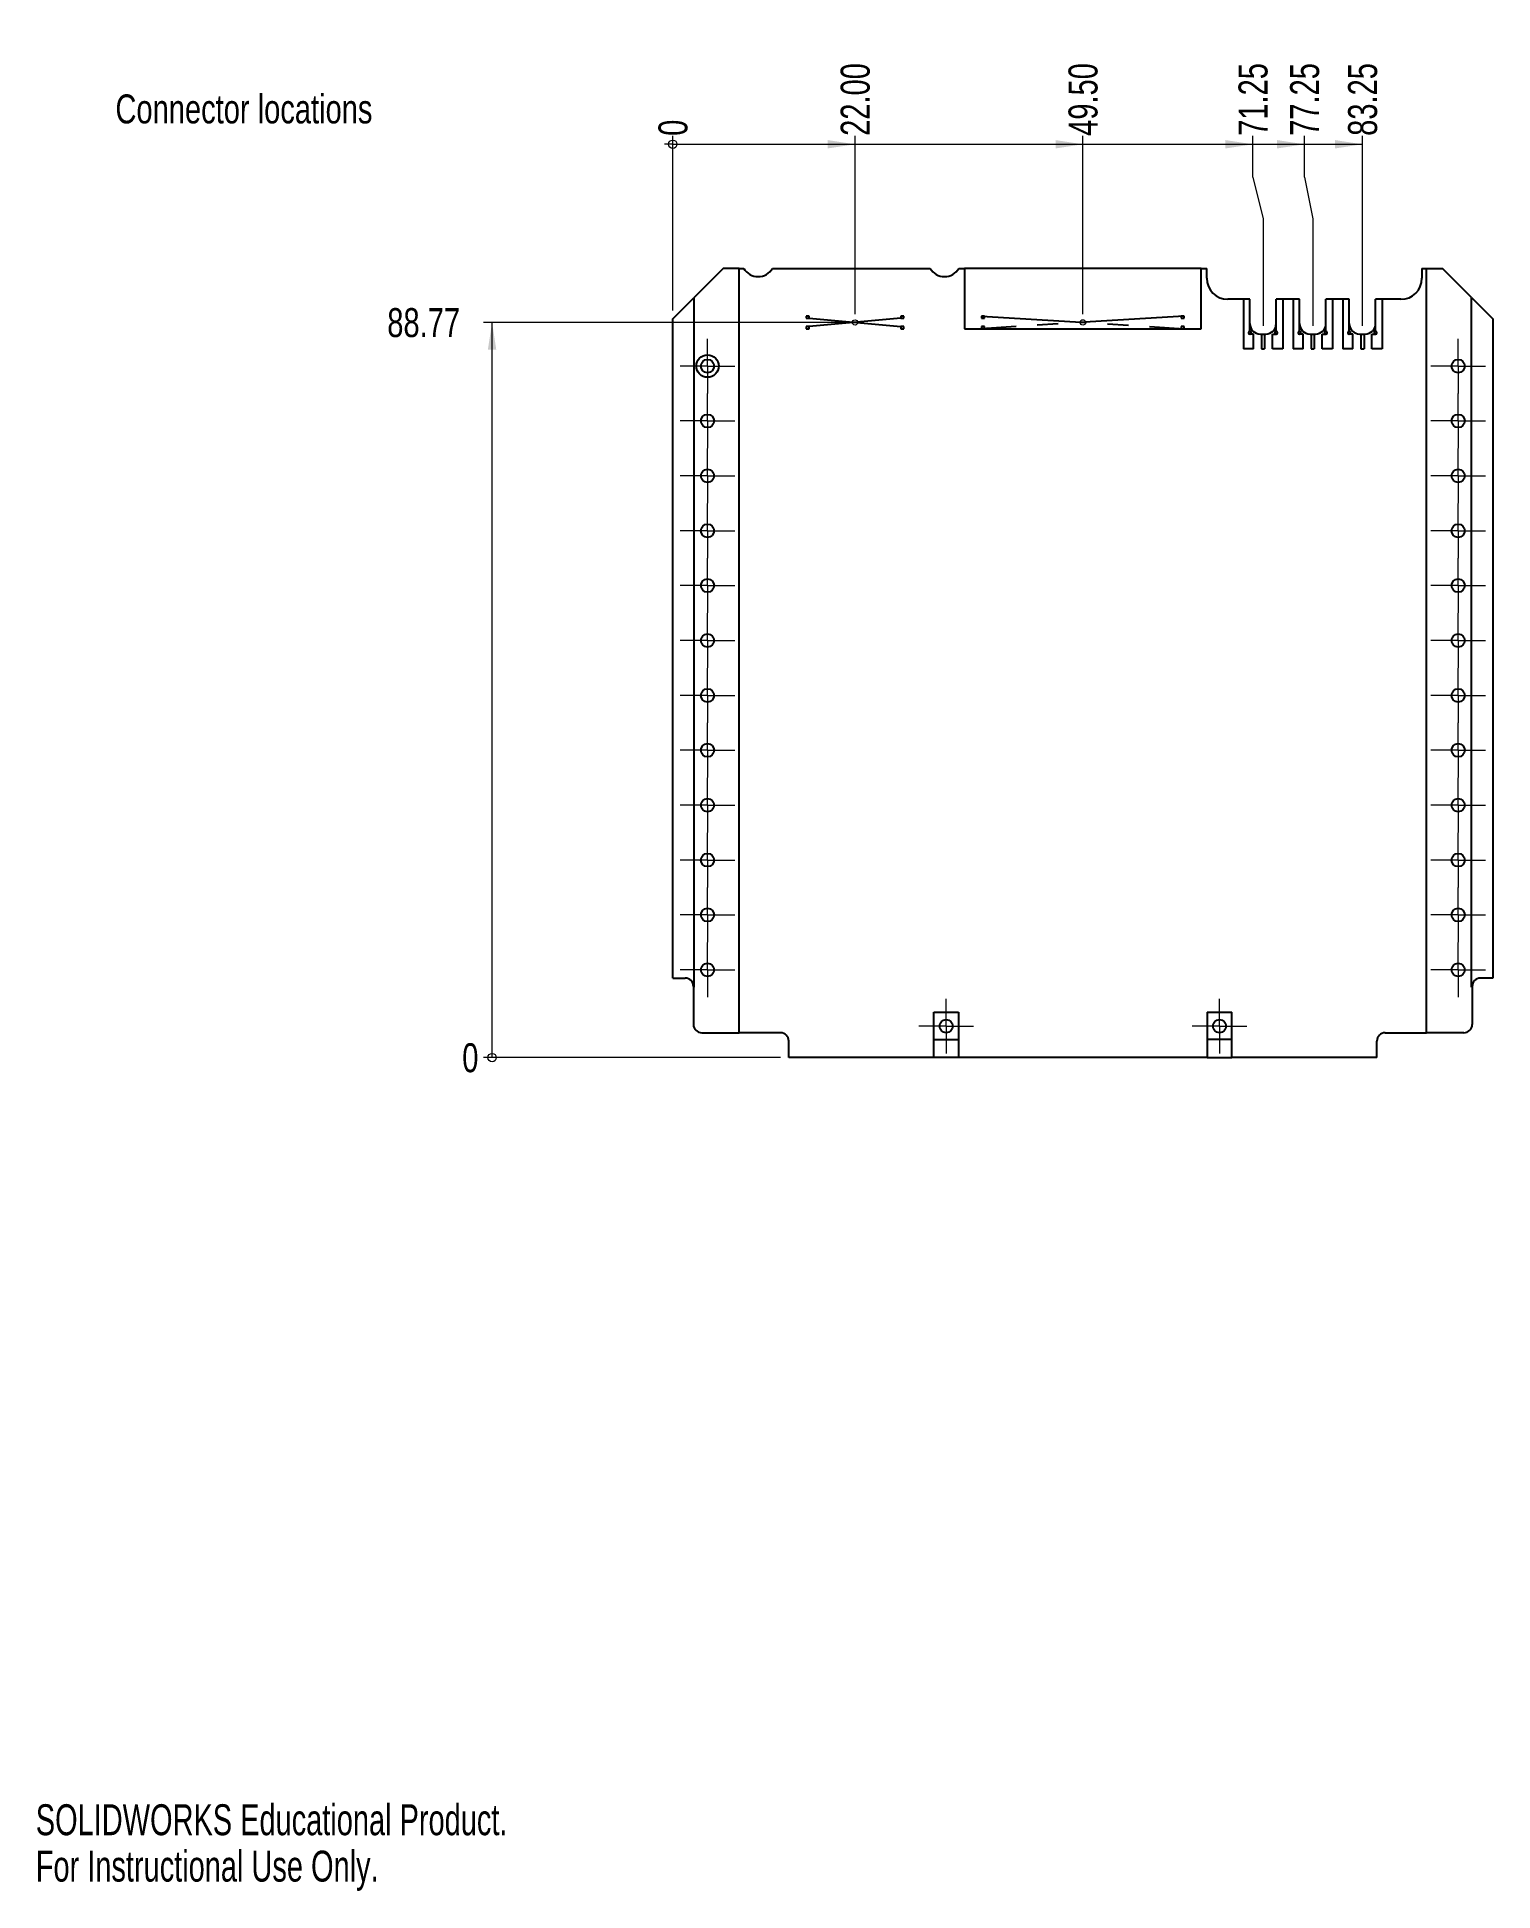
# Paper-space layout 'Sheet3' of a CAD drawing. Header units: millimetres. Extents: x 0 to 176, y 0 to 224.
import ezdxf

# ---------------------------------------------------------------- set-up
doc = ezdxf.new("R2010")
doc.units = ezdxf.units.MM
doc.header["$PDSIZE"] = -1
doc.linetypes.add('CENTERX2', pattern=[20.32, 12.7, -2.54, 2.54, -2.54])
doc.styles.add('SLDTEXTSTYLE0', font='TXT', dxfattribs={"width": 0.75})
doc.styles.add('SLDTEXTSTYLE1', font='TXT', dxfattribs={"width": 0.7})
doc.dimstyles.new('SLDDIMSTYLE0', dxfattribs={"dimtxt": 3.5, "dimasz": 0.338667, "dimexe": 0, "dimexo": 0.0625, "dimgap": 0.875, "dimtad": 0, "dimtih": 1, "dimtoh": 1, "dimdec": 0, "dimrnd": 1e-09, "dimdsep": 46, "dimtxsty": 'SLDTEXTSTYLE0', "dimblk1": 'ORIGIN', "dimblk2": 'ORIGIN', "dimsah": 1, "dimcen": 0.09, "dimadec": 0, "dimazin": 2, "dimtfac": 1, "dimtdec": 0, "dimtofl": 0, "dimtmove": 0, "dimatfit": 3, "dimldrblk": 'ORIGIN', "dimfxl": 1, "dimfrac": 2, "dimtolj": 1, "dimtzin": 12, "dimarcsym": 0})
doc.dimstyles.new('SLDDIMSTYLE1', dxfattribs={"dimtxt": 3.5, "dimasz": 3.302, "dimexe": 0, "dimexo": 0.0625, "dimgap": 0.875, "dimtad": 0, "dimtih": 1, "dimtoh": 1, "dimrnd": 1e-09, "dimzin": 4, "dimdsep": 46, "dimtxsty": 'SLDTEXTSTYLE0', "dimsah": 1, "dimcen": 0.09, "dimadec": 0, "dimazin": 1, "dimtfac": 1, "dimtofl": 0, "dimtmove": 0, "dimatfit": 3, "dimfxl": 1, "dimfrac": 2, "dimtolj": 1, "dimtzin": 12, "dimarcsym": 0})
doc.dimstyles.new('SLDDIMSTYLE2', dxfattribs={"dimtxt": 3.5, "dimasz": 3.302, "dimexe": 0, "dimexo": 0.0625, "dimgap": 0.875, "dimtad": 0, "dimtih": 1, "dimtoh": 1, "dimrnd": 1e-09, "dimzin": 12, "dimdsep": 46, "dimtxsty": 'SLDTEXTSTYLE0', "dimsah": 1, "dimcen": 0.09, "dimadec": 0, "dimazin": 3, "dimtfac": 1, "dimtofl": 0, "dimtmove": 0, "dimatfit": 3, "dimfxl": 1, "dimfrac": 2, "dimtolj": 1, "dimtzin": 12, "dimarcsym": 0})

# ---------------------------------------------------------------- blocks, each defined once
blk = doc.blocks.new('_ORIGIN')
at = {"color": 0, "linetype": 'ByBlock', "lineweight": -2}
blk.add_line((0, 0), (-1, 0), dxfattribs=at)
blk.add_circle((0, 0), 0.5, dxfattribs=at)
blk = doc.blocks.new('_D_51')
at = {"color": 7, "linetype": 'Continuous', "lineweight": 18}
blk.add_line((89.89, 100.58), (54.06, 100.58), dxfattribs=at)
at = {"color": 7, "linetype": 'Continuous', "lineweight": 18, "xscale": 1.016, "yscale": 1.016}
blk.add_blockref('_ORIGIN', (55.08, 100.58), dxfattribs=at)
at = {"color": 7, "linetype": 'Continuous', "lineweight": 18, "insert": (51.48, 102.31), "char_height": 3.5, "attachment_point": 1, "style": 'SLDTEXTSTYLE0'}
blk.add_mtext('0', dxfattribs=at)
blk = doc.blocks.new('_D_52')
at = {"color": 7, "linetype": 'Continuous', "lineweight": 18}
for p, q in [((97.89, 189.35), (54.06, 189.35)), ((55.08, 100.58), (55.08, 189.35))]:
    blk.add_line(p, q, dxfattribs=at)
blk.add_solid([(55.08, 189.35), (54.57, 186.05), (55.59, 186.05)], dxfattribs=at)
at = {"color": 7, "linetype": 'Continuous', "lineweight": 18, "insert": (42.43, 191.08), "char_height": 3.5, "attachment_point": 1, "style": 'SLDTEXTSTYLE0'}
blk.add_mtext('88.77', dxfattribs=at)
blk = doc.blocks.new('_D_53')
at = {"color": 7, "linetype": 'Continuous', "lineweight": 18}
blk.add_line((76.89, 190.78), (76.89, 211.88), dxfattribs=at)
at = {"color": 7, "linetype": 'Continuous', "lineweight": 18, "xscale": 1.016, "yscale": 1.016}
blk.add_blockref('_ORIGIN', (76.89, 210.86), dxfattribs=at)
at = {"color": 7, "linetype": 'Continuous', "lineweight": 18, "insert": (75.16, 211.88), "char_height": 3.5, "attachment_point": 1, "rotation": 90, "style": 'SLDTEXTSTYLE0'}
blk.add_mtext('0', dxfattribs=at)
blk = doc.blocks.new('_D_54')
at = {"color": 7, "linetype": 'Continuous', "lineweight": 18}
for p, q in [((76.89, 210.86), (98.89, 210.86)), ((98.89, 190.35), (98.89, 211.88))]:
    blk.add_line(p, q, dxfattribs=at)
blk.add_solid([(98.89, 210.86), (95.59, 211.37), (95.59, 210.36)], dxfattribs=at)
at = {"color": 7, "linetype": 'Continuous', "lineweight": 18, "insert": (97.16, 211.88), "char_height": 3.5, "attachment_point": 1, "rotation": 90, "style": 'SLDTEXTSTYLE0'}
blk.add_mtext('22.00', dxfattribs=at)
blk = doc.blocks.new('_D_55')
at = {"color": 7, "linetype": 'Continuous', "lineweight": 18}
for p, q in [((98.89, 210.86), (126.39, 210.86)), ((126.39, 190.35), (126.39, 211.88))]:
    blk.add_line(p, q, dxfattribs=at)
blk.add_solid([(126.39, 210.86), (123.09, 211.37), (123.09, 210.36)], dxfattribs=at)
at = {"color": 7, "linetype": 'Continuous', "lineweight": 18, "insert": (124.66, 211.88), "char_height": 3.5, "attachment_point": 1, "rotation": 90, "style": 'SLDTEXTSTYLE0'}
blk.add_mtext('49.50', dxfattribs=at)
blk = doc.blocks.new('_D_56')
at = {"color": 7, "linetype": 'Continuous', "lineweight": 18}
for p, q in [((126.39, 210.86), (146.92, 210.86)), ((146.92, 206.88), (146.92, 211.88)), ((146.92, 206.88), (148.14, 201.88)), ((148.14, 201.88), (148.14, 188.94))]:
    blk.add_line(p, q, dxfattribs=at)
blk.add_solid([(146.92, 210.86), (143.61, 211.37), (143.61, 210.36)], dxfattribs=at)
at = {"color": 7, "linetype": 'Continuous', "lineweight": 18, "insert": (145.18, 211.88), "char_height": 3.5, "attachment_point": 1, "rotation": 90, "style": 'SLDTEXTSTYLE0'}
blk.add_mtext('71.25', dxfattribs=at)
blk = doc.blocks.new('_D_57')
at = {"color": 7, "linetype": 'Continuous', "lineweight": 18}
for p, q in [((146.92, 210.86), (153.14, 210.86)), ((153.14, 206.88), (153.14, 211.88)), ((153.14, 206.88), (154.14, 201.88)), ((154.14, 201.88), (154.14, 188.94))]:
    blk.add_line(p, q, dxfattribs=at)
blk.add_solid([(153.14, 210.86), (149.84, 211.37), (149.84, 210.36)], dxfattribs=at)
at = {"color": 7, "linetype": 'Continuous', "lineweight": 18, "insert": (151.41, 211.88), "char_height": 3.5, "attachment_point": 1, "rotation": 90, "style": 'SLDTEXTSTYLE0'}
blk.add_mtext('77.25', dxfattribs=at)
blk = doc.blocks.new('_D_58')
at = {"color": 7, "linetype": 'Continuous', "lineweight": 18}
for p, q in [((153.14, 210.86), (160.14, 210.86)), ((160.14, 188.94), (160.14, 211.88))]:
    blk.add_line(p, q, dxfattribs=at)
blk.add_solid([(160.14, 210.86), (156.84, 211.37), (156.84, 210.36)], dxfattribs=at)
at = {"color": 7, "linetype": 'Continuous', "lineweight": 18, "insert": (158.41, 211.88), "char_height": 3.5, "attachment_point": 1, "rotation": 90, "style": 'SLDTEXTSTYLE0'}
blk.add_mtext('83.25', dxfattribs=at)
blk = doc.blocks.new('SW_CENTERMARKSYMBOL_52')
at = {"color": 0, "linetype": 'Continuous', "lineweight": 0}
for p, q in [((0, 2.5), (0, 3.3)), ((0, 0), (0, 2.5)), ((-2.5, 0), (-3.3, 0)), ((0, 0), (-2.5, 0)), ((0, 0), (0, -2.5)), ((0, 0), (2.5, 0)), ((2.5, 0), (3.3, 0)), ((0, -2.5), (0, -3.3))]:
    blk.add_line(p, q, dxfattribs=at)
blk = doc.blocks.new('SW_CENTERMARKSYMBOL_53')
at = {"color": 0, "linetype": 'Continuous', "lineweight": 0}
for p, q in [((0, 2.5), (0, 3.3)), ((0, 0), (0, 2.5)), ((-2.5, 0), (-3.3, 0)), ((0, 0), (-2.5, 0)), ((0, 0), (0, -2.5)), ((0, 0), (2.5, 0)), ((2.5, 0), (3.3, 0)), ((0, -2.5), (0, -3.3))]:
    blk.add_line(p, q, dxfattribs=at)
blk = doc.blocks.new('SW_CENTERMARKSYMBOL_54')
at = {"color": 0, "linetype": 'Continuous', "lineweight": 0}
for p, q in [((0, 2.5), (0, 3.3)), ((0, 0), (0, 2.5)), ((-2.5, 0), (-3.3, 0)), ((0, 0), (-2.5, 0)), ((0, 0), (0, -2.5)), ((0, 0), (2.5, 0)), ((2.5, 0), (3.3, 0)), ((0, -2.5), (0, -3.3))]:
    blk.add_line(p, q, dxfattribs=at)
blk = doc.blocks.new('SW_CENTERMARKSYMBOL_55')
at = {"color": 0, "linetype": 'Continuous', "lineweight": 0}
for p, q in [((0, 2.5), (0, 3.3)), ((0, 0), (0, 2.5)), ((-2.5, 0), (-3.3, 0)), ((0, 0), (-2.5, 0)), ((0, 0), (0, -2.5)), ((0, 0), (2.5, 0)), ((2.5, 0), (3.3, 0)), ((0, -2.5), (0, -3.3))]:
    blk.add_line(p, q, dxfattribs=at)
blk = doc.blocks.new('SW_CENTERMARKSYMBOL_56')
at = {"color": 0, "linetype": 'Continuous', "lineweight": 0}
for p, q in [((0, 2.5), (0, 3.3)), ((0, 0), (0, 2.5)), ((-2.5, 0), (-3.3, 0)), ((0, 0), (-2.5, 0)), ((0, 0), (0, -2.5)), ((0, 0), (2.5, 0)), ((2.5, 0), (3.3, 0)), ((0, -2.5), (0, -3.3))]:
    blk.add_line(p, q, dxfattribs=at)
blk = doc.blocks.new('SW_CENTERMARKSYMBOL_57')
at = {"color": 0, "linetype": 'Continuous', "lineweight": 0}
for p, q in [((0, 2.5), (0, 3.3)), ((0, 0), (0, 2.5)), ((-2.5, 0), (-3.3, 0)), ((0, 0), (-2.5, 0)), ((0, 0), (0, -2.5)), ((0, 0), (2.5, 0)), ((2.5, 0), (3.3, 0)), ((0, -2.5), (0, -3.3))]:
    blk.add_line(p, q, dxfattribs=at)
blk = doc.blocks.new('SW_CENTERMARKSYMBOL_58')
at = {"color": 0, "linetype": 'Continuous', "lineweight": 0}
for p, q in [((0, 2.5), (0, 3.3)), ((0, 0), (0, 2.5)), ((-2.5, 0), (-3.3, 0)), ((0, 0), (-2.5, 0)), ((0, 0), (0, -2.5)), ((0, 0), (2.5, 0)), ((2.5, 0), (3.3, 0)), ((0, -2.5), (0, -3.3))]:
    blk.add_line(p, q, dxfattribs=at)
blk = doc.blocks.new('SW_CENTERMARKSYMBOL_59')
at = {"color": 0, "linetype": 'Continuous', "lineweight": 0}
for p, q in [((0, 2.5), (0, 3.3)), ((0, 0), (0, 2.5)), ((-2.5, 0), (-3.3, 0)), ((0, 0), (-2.5, 0)), ((0, 0), (0, -2.5)), ((0, 0), (2.5, 0)), ((2.5, 0), (3.3, 0)), ((0, -2.5), (0, -3.3))]:
    blk.add_line(p, q, dxfattribs=at)
blk = doc.blocks.new('SW_CENTERMARKSYMBOL_60')
at = {"color": 0, "linetype": 'Continuous', "lineweight": 0}
for p, q in [((0, 2.5), (0, 3.3)), ((0, 0), (0, 2.5)), ((-2.5, 0), (-3.3, 0)), ((0, 0), (-2.5, 0)), ((0, 0), (0, -2.5)), ((0, 0), (2.5, 0)), ((2.5, 0), (3.3, 0)), ((0, -2.5), (0, -3.3))]:
    blk.add_line(p, q, dxfattribs=at)
blk = doc.blocks.new('SW_CENTERMARKSYMBOL_61')
at = {"color": 0, "linetype": 'Continuous', "lineweight": 0}
for p, q in [((0, 2.5), (0, 3.3)), ((0, 0), (0, 2.5)), ((-2.5, 0), (-3.3, 0)), ((0, 0), (-2.5, 0)), ((0, 0), (0, -2.5)), ((0, 0), (2.5, 0)), ((2.5, 0), (3.3, 0)), ((0, -2.5), (0, -3.3))]:
    blk.add_line(p, q, dxfattribs=at)
blk = doc.blocks.new('SW_CENTERMARKSYMBOL_62')
at = {"color": 0, "linetype": 'Continuous', "lineweight": 0}
for p, q in [((0, 2.5), (0, 3.3)), ((0, 0), (0, 2.5)), ((-2.5, 0), (-3.3, 0)), ((0, 0), (-2.5, 0)), ((0, 0), (0, -2.5)), ((0, 0), (2.5, 0)), ((2.5, 0), (3.3, 0)), ((0, -2.5), (0, -3.3))]:
    blk.add_line(p, q, dxfattribs=at)
blk = doc.blocks.new('SW_CENTERMARKSYMBOL_63')
at = {"color": 0, "linetype": 'Continuous', "lineweight": 0}
for p, q in [((0, 2.5), (0, 3.3)), ((0, 0), (0, 2.5)), ((-2.5, 0), (-3.3, 0)), ((0, 0), (-2.5, 0)), ((0, 0), (0, -2.5)), ((0, 0), (2.5, 0)), ((2.5, 0), (3.3, 0)), ((0, -2.5), (0, -3.3))]:
    blk.add_line(p, q, dxfattribs=at)
blk = doc.blocks.new('SW_CENTERMARKSYMBOL_64')
at = {"color": 0, "linetype": 'Continuous', "lineweight": 0}
for p, q in [((0, 2.5), (0, 3.3)), ((0, 0), (0, 2.5)), ((-2.5, 0), (-3.3, 0)), ((0, 0), (-2.5, 0)), ((0, 0), (0, -2.5)), ((0, 0), (2.5, 0)), ((2.5, 0), (3.3, 0)), ((0, -2.5), (0, -3.3))]:
    blk.add_line(p, q, dxfattribs=at)
blk = doc.blocks.new('SW_CENTERMARKSYMBOL_65')
at = {"color": 0, "linetype": 'Continuous', "lineweight": 0}
for p, q in [((0, 2.5), (0, 3.3)), ((0, 0), (0, 2.5)), ((-2.5, 0), (-3.3, 0)), ((0, 0), (-2.5, 0)), ((0, 0), (0, -2.5)), ((0, 0), (2.5, 0)), ((2.5, 0), (3.3, 0)), ((0, -2.5), (0, -3.3))]:
    blk.add_line(p, q, dxfattribs=at)
blk = doc.blocks.new('SW_CENTERMARKSYMBOL_66')
at = {"color": 0, "linetype": 'Continuous', "lineweight": 0}
for p, q in [((0, 2.5), (0, 3.3)), ((0, 0), (0, 2.5)), ((-2.5, 0), (-3.3, 0)), ((0, 0), (-2.5, 0)), ((0, 0), (0, -2.5)), ((0, 0), (2.5, 0)), ((2.5, 0), (3.3, 0)), ((0, -2.5), (0, -3.3))]:
    blk.add_line(p, q, dxfattribs=at)
blk = doc.blocks.new('SW_CENTERMARKSYMBOL_67')
at = {"color": 0, "linetype": 'Continuous', "lineweight": 0}
for p, q in [((0, 2.5), (0, 3.3)), ((0, 0), (0, 2.5)), ((-2.5, 0), (-3.3, 0)), ((0, 0), (-2.5, 0)), ((0, 0), (0, -2.5)), ((0, 0), (2.5, 0)), ((2.5, 0), (3.3, 0)), ((0, -2.5), (0, -3.3))]:
    blk.add_line(p, q, dxfattribs=at)
blk = doc.blocks.new('SW_CENTERMARKSYMBOL_68')
at = {"color": 0, "linetype": 'Continuous', "lineweight": 0}
for p, q in [((0, 2.5), (0, 3.3)), ((0, 0), (0, 2.5)), ((-2.5, 0), (-3.3, 0)), ((0, 0), (-2.5, 0)), ((0, 0), (0, -2.5)), ((0, 0), (2.5, 0)), ((2.5, 0), (3.3, 0)), ((0, -2.5), (0, -3.3))]:
    blk.add_line(p, q, dxfattribs=at)
blk = doc.blocks.new('SW_CENTERMARKSYMBOL_69')
at = {"color": 0, "linetype": 'Continuous', "lineweight": 0}
for p, q in [((0, 2.5), (0, 3.3)), ((0, 0), (0, 2.5)), ((-2.5, 0), (-3.3, 0)), ((0, 0), (-2.5, 0)), ((0, 0), (0, -2.5)), ((0, 0), (2.5, 0)), ((2.5, 0), (3.3, 0)), ((0, -2.5), (0, -3.3))]:
    blk.add_line(p, q, dxfattribs=at)
blk = doc.blocks.new('SW_CENTERMARKSYMBOL_70')
at = {"color": 0, "linetype": 'Continuous', "lineweight": 0}
for p, q in [((0, 2.5), (0, 3.3)), ((0, 0), (0, 2.5)), ((-2.5, 0), (-3.3, 0)), ((0, 0), (-2.5, 0)), ((0, 0), (0, -2.5)), ((0, 0), (2.5, 0)), ((2.5, 0), (3.3, 0)), ((0, -2.5), (0, -3.3))]:
    blk.add_line(p, q, dxfattribs=at)
blk = doc.blocks.new('SW_CENTERMARKSYMBOL_71')
at = {"color": 0, "linetype": 'Continuous', "lineweight": 0}
for p, q in [((0, 2.5), (0, 3.3)), ((0, 0), (0, 2.5)), ((-2.5, 0), (-3.3, 0)), ((0, 0), (-2.5, 0)), ((0, 0), (0, -2.5)), ((0, 0), (2.5, 0)), ((2.5, 0), (3.3, 0)), ((0, -2.5), (0, -3.3))]:
    blk.add_line(p, q, dxfattribs=at)
blk = doc.blocks.new('SW_CENTERMARKSYMBOL_72')
at = {"color": 0, "linetype": 'Continuous', "lineweight": 0}
for p, q in [((0, 2.5), (0, 3.3)), ((0, 0), (0, 2.5)), ((-2.5, 0), (-3.3, 0)), ((0, 0), (-2.5, 0)), ((0, 0), (0, -2.5)), ((0, 0), (2.5, 0)), ((2.5, 0), (3.3, 0)), ((0, -2.5), (0, -3.3))]:
    blk.add_line(p, q, dxfattribs=at)
blk = doc.blocks.new('SW_CENTERMARKSYMBOL_73')
at = {"color": 0, "linetype": 'Continuous', "lineweight": 0}
for p, q in [((0, 2.5), (0, 3.3)), ((0, 0), (0, 2.5)), ((-2.5, 0), (-3.3, 0)), ((0, 0), (-2.5, 0)), ((0, 0), (0, -2.5)), ((0, 0), (2.5, 0)), ((2.5, 0), (3.3, 0)), ((0, -2.5), (0, -3.3))]:
    blk.add_line(p, q, dxfattribs=at)
blk = doc.blocks.new('SW_CENTERMARKSYMBOL_74')
at = {"color": 0, "linetype": 'Continuous', "lineweight": 0}
for p, q in [((0, 2.5), (0, 3.3)), ((0, 0), (0, 2.5)), ((-2.5, 0), (-3.3, 0)), ((0, 0), (-2.5, 0)), ((0, 0), (0, -2.5)), ((0, 0), (2.5, 0)), ((2.5, 0), (3.3, 0)), ((0, -2.5), (0, -3.3))]:
    blk.add_line(p, q, dxfattribs=at)
blk = doc.blocks.new('SW_CENTERMARKSYMBOL_75')
at = {"color": 0, "linetype": 'Continuous', "lineweight": 0}
for p, q in [((0, 2.5), (0, 3.3)), ((0, 0), (0, 2.5)), ((-2.5, 0), (-3.3, 0)), ((0, 0), (-2.5, 0)), ((0, 0), (0, -2.5)), ((0, 0), (2.5, 0)), ((2.5, 0), (3.3, 0)), ((0, -2.5), (0, -3.3))]:
    blk.add_line(p, q, dxfattribs=at)
blk = doc.blocks.new('SW_CENTERMARKSYMBOL_76')
at = {"color": 0, "linetype": 'Continuous', "lineweight": 0}
for p, q in [((0, 2.5), (0, 3.3)), ((0, 0), (0, 2.5)), ((-2.5, 0), (-3.3, 0)), ((0, 0), (-2.5, 0)), ((0, 0), (0, -2.5)), ((0, 0), (2.5, 0)), ((2.5, 0), (3.3, 0)), ((0, -2.5), (0, -3.3))]:
    blk.add_line(p, q, dxfattribs=at)
blk = doc.blocks.new('SW_CENTERMARKSYMBOL_77')
at = {"color": 0, "linetype": 'Continuous', "lineweight": 0}
for p, q in [((0, 2.5), (0, 3.3)), ((0, 0), (0, 2.5)), ((-2.5, 0), (-3.3, 0)), ((0, 0), (-2.5, 0)), ((0, 0), (0, -2.5)), ((0, 0), (2.5, 0)), ((2.5, 0), (3.3, 0)), ((0, -2.5), (0, -3.3))]:
    blk.add_line(p, q, dxfattribs=at)

psp = doc.layouts.new('Sheet3')

# ---------------------------------------------------------------- linework, layer by layer
at = {"color": 7, "linetype": 'Continuous', "lineweight": 25}
for p, q in [((82.989, 195.88), (79.489, 192.38)), ((84.889, 195.88), (82.989, 195.88)), ((84.889, 103.58), (84.889, 195.88)), ((84.889, 195.88), (85.457, 195.88)), ((88.921, 195.88), (107.957, 195.88)), ((111.421, 195.88), (112.101, 195.88)), ((112.101, 195.88), (112.101, 188.587)), ((140.676, 195.88), (112.101, 195.88)), ((140.676, 188.587), (140.676, 195.88)), ((140.676, 195.88), (141.357, 195.88)), ((141.357, 194.68), (141.357, 195.88)), ((167.321, 195.88), (167.321, 194.68)), ((167.321, 195.88), (167.889, 195.88)), ((167.889, 103.58), (167.889, 195.88)), ((167.889, 195.88), (169.789, 195.88)), ((173.289, 192.38), (169.789, 195.88)), ((76.889, 189.78), (79.489, 192.38)), ((79.489, 109.08), (79.489, 192.38)), ((145.764, 192.14), (143.897, 192.14)), ((145.764, 192.14), (145.764, 186.15)), ((146.549, 192.14), (145.764, 192.14)), ((146.549, 188.26), (146.549, 192.14)), ((149.729, 188.26), (149.729, 192.14)), ((150.514, 192.14), (149.729, 192.14)), ((150.514, 192.14), (150.514, 186.15)), ((151.764, 192.14), (150.514, 192.14)), ((151.764, 192.14), (151.764, 186.15)), ((152.549, 192.14), (151.764, 192.14)), ((152.549, 188.26), (152.549, 192.14)), ((156.514, 192.14), (155.729, 192.14)), ((155.729, 188.26), (155.729, 192.14)), ((156.514, 192.14), (156.514, 186.15)), ((157.764, 192.14), (156.514, 192.14)), ((157.764, 192.14), (157.764, 186.15)), ((158.549, 192.14), (157.764, 192.14)), ((158.549, 188.26), (158.549, 192.14)), ((161.729, 188.26), (161.729, 192.14)), ((162.514, 192.14), (161.729, 192.14)), ((162.514, 192.14), (162.514, 186.15)), ((164.781, 192.14), (162.514, 192.14)), ((173.289, 109.08), (173.289, 192.38)), ((173.289, 192.38), (175.889, 189.78)), ((76.889, 110.18), (76.889, 189.78)), ((112.101, 188.587), (140.676, 188.587)), ((175.889, 189.78), (175.889, 110.18)), ((146.994, 186.15), (145.764, 186.15)), ((146.994, 187.94), (146.549, 187.94)), ((146.994, 186.15), (146.994, 187.94)), ((147.819, 187.94), (147.949, 187.94)), ((147.949, 187.94), (147.949, 186.15)), ((147.949, 187.94), (148.329, 187.94)), ((147.949, 186.15), (148.329, 186.15)), ((148.329, 187.94), (148.329, 186.15)), ((148.329, 187.94), (148.459, 187.94)), ((149.284, 186.15), (149.284, 187.94)), ((149.284, 187.94), (149.729, 187.94)), ((150.514, 186.15), (149.284, 186.15)), ((152.994, 186.15), (151.764, 186.15)), ((152.994, 187.94), (152.549, 187.94)), ((152.994, 186.15), (152.994, 187.94)), ((153.819, 187.94), (153.949, 187.94)), ((153.949, 187.94), (153.949, 186.15)), ((153.949, 187.94), (154.329, 187.94)), ((153.949, 186.15), (154.329, 186.15)), ((154.329, 187.94), (154.329, 186.15)), ((154.329, 187.94), (154.459, 187.94)), ((155.284, 186.15), (155.284, 187.94)), ((155.284, 187.94), (155.729, 187.94)), ((156.514, 186.15), (155.284, 186.15)), ((158.994, 186.15), (157.764, 186.15)), ((158.994, 187.94), (158.549, 187.94)), ((158.994, 186.15), (158.994, 187.94)), ((159.819, 187.94), (159.949, 187.94)), ((159.949, 187.94), (159.949, 186.15)), ((159.949, 187.94), (160.329, 187.94)), ((159.949, 186.15), (160.329, 186.15)), ((160.329, 187.94), (160.329, 186.15)), ((160.329, 187.94), (160.459, 187.94)), ((161.284, 186.15), (161.284, 187.94)), ((161.284, 187.94), (161.729, 187.94)), ((162.514, 186.15), (161.284, 186.15)), ((76.889, 110.18), (78.389, 110.18)), ((175.889, 110.18), (174.389, 110.18)), ((79.389, 109.18), (79.389, 109.08)), ((79.389, 109.08), (79.489, 109.08)), ((79.389, 109.08), (79.389, 104.58)), ((173.389, 109.08), (173.289, 109.08)), ((173.389, 109.18), (173.389, 109.08)), ((173.389, 109.08), (173.389, 104.58)), ((80.389, 103.58), (84.889, 103.58)), ((89.889, 103.58), (84.889, 103.58)), ((162.889, 103.58), (167.889, 103.58)), ((172.389, 103.58), (167.889, 103.58)), ((90.889, 100.58), (90.889, 102.58)), ((108.389, 102.78), (111.389, 102.78)), ((108.389, 100.58), (108.389, 102.78)), ((111.389, 102.78), (111.389, 100.58)), ((144.389, 102.78), (141.389, 102.78)), ((141.389, 102.78), (141.389, 100.58)), ((144.389, 100.58), (144.389, 102.78)), ((161.889, 100.58), (161.889, 102.58)), ((108.389, 100.58), (90.889, 100.58)), ((111.389, 100.58), (108.389, 100.58)), ((141.389, 100.58), (111.389, 100.58)), ((141.389, 100.58), (144.389, 100.58)), ((161.889, 100.58), (144.389, 100.58))]:
    psp.add_line(p, q, dxfattribs=at)
at = {"color": 7, "linetype": 'Continuous'}
for p, q in [((92.996, 190.111), (92.996, 189.857)), ((93.352, 190.111), (92.996, 190.111)), ((92.996, 189.857), (93.352, 189.857)), ((92.996, 188.841), (92.996, 188.587)), ((93.352, 188.841), (92.996, 188.841)), ((92.996, 188.587), (93.352, 188.587)), ((93.352, 189.857), (93.352, 190.111)), ((93.352, 188.587), (93.352, 188.841)), ((104.426, 190.111), (104.426, 189.857)), ((104.782, 190.111), (104.426, 190.111)), ((104.426, 189.857), (104.782, 189.857)), ((104.426, 188.841), (104.426, 188.587)), ((104.782, 188.841), (104.426, 188.841)), ((104.426, 188.587), (104.782, 188.587)), ((104.782, 189.857), (104.782, 190.111)), ((104.782, 188.587), (104.782, 188.841)), ((114.146, 190.111), (114.146, 189.857)), ((114.502, 190.111), (114.146, 190.111)), ((114.146, 189.857), (114.502, 189.857)), ((114.146, 188.841), (114.146, 188.587)), ((114.502, 188.841), (114.146, 188.841)), ((114.146, 188.587), (114.502, 188.587)), ((114.502, 189.857), (114.502, 190.111)), ((114.502, 188.587), (114.502, 188.841)), ((138.276, 190.111), (138.276, 189.857)), ((138.632, 190.111), (138.276, 190.111)), ((138.276, 189.857), (138.632, 189.857)), ((138.276, 188.841), (138.276, 188.587)), ((138.632, 188.841), (138.276, 188.841)), ((138.276, 188.587), (138.632, 188.587)), ((138.632, 189.857), (138.632, 190.111)), ((138.632, 188.587), (138.632, 188.841)), ((108.389, 100.58), (108.389, 106.08)), ((108.389, 106.08), (111.389, 106.08)), ((111.389, 106.08), (111.389, 100.58)), ((141.389, 106.08), (141.389, 100.58)), ((141.389, 106.08), (144.389, 106.08)), ((144.389, 100.58), (144.389, 106.08)), ((111.389, 100.58), (108.389, 100.58)), ((141.389, 100.58), (144.389, 100.58))]:
    psp.add_line(p, q, dxfattribs=at)
at = {"color": 7, "linetype": 'CENTERX2'}
for p, q in [((104.426, 189.857), (93.352, 188.841)), ((93.352, 189.857), (104.426, 188.841)), ((114.146, 190.111), (138.632, 188.587)), ((138.632, 190.111), (114.146, 188.587))]:
    psp.add_line(p, q, dxfattribs=at)
at = {"color": 7, "linetype": 'Continuous', "lineweight": 18}
for centre, radius in [((98.889, 189.349), 0.314), ((126.389, 189.349), 0.326)]:
    psp.add_circle(centre, radius, dxfattribs=at)
at = {"color": 7, "linetype": 'Continuous'}
psp.add_circle((81.089, 184.08), 1.35, dxfattribs=at)
at = {"color": 7, "linetype": 'Continuous', "lineweight": 25}
for centre in [(81.089, 184.08), (171.689, 184.08), (81.089, 177.452), (171.689, 177.452), (81.089, 170.825), (171.689, 170.825), (81.089, 164.198), (171.689, 164.198), (81.089, 157.57), (171.689, 157.57), (81.089, 150.943), (171.689, 150.943), (81.089, 144.316), (171.689, 144.316), (81.089, 137.689), (171.689, 137.689), (81.089, 131.061), (171.689, 131.061), (81.089, 124.434), (171.689, 124.434), (81.089, 117.807), (171.689, 117.807), (81.089, 111.18), (171.689, 111.18), (109.889, 104.38), (142.889, 104.38)]:
    psp.add_circle(centre, 0.8, dxfattribs=at)
for centre, radius, start, end in [((87.189, 196.88), 2, 210, 330), ((109.689, 196.88), 2, 210, 330), ((143.897, 194.68), 2.54, 180, 270), ((164.781, 194.68), 2.54, 270, 0), ((146.549, 188.1), 0.16, 90, 270), ((147.819, 189.21), 1.27, 180, 270), ((146.549, 188.1), 0.16, 270, 90), ((148.459, 189.21), 1.27, 270, 0), ((149.729, 188.1), 0.16, 90, 270), ((149.729, 188.1), 0.16, 270, 90), ((152.549, 188.1), 0.16, 90, 270), ((153.819, 189.21), 1.27, 180, 270), ((152.549, 188.1), 0.16, 270, 90), ((154.459, 189.21), 1.27, 270, 0), ((155.729, 188.1), 0.16, 90, 270), ((155.729, 188.1), 0.16, 270, 90), ((158.549, 188.1), 0.16, 90, 270), ((159.819, 189.21), 1.27, 180, 270), ((158.549, 188.1), 0.16, 270, 90), ((160.459, 189.21), 1.27, 270, 0), ((161.729, 188.1), 0.16, 90, 270), ((161.729, 188.1), 0.16, 270, 90), ((78.389, 109.18), 1, 0, 90), ((174.389, 109.18), 1, 90, 180), ((80.389, 104.58), 1, 180, 270), ((89.889, 102.58), 1, 0, 90), ((162.889, 102.58), 1, 90, 180), ((172.389, 104.58), 1, 270, 0)]:
    psp.add_arc(centre, radius, start, end, dxfattribs=at)
at = {"color": 7, "linetype": 'Continuous', "lineweight": 0}
for p in [(148.139, 187.94), (154.139, 187.94), (160.139, 187.94)]:
    psp.add_point(p, dxfattribs=at)

# ---------------------------------------------------------------- block references
for name, p in [('SW_CENTERMARKSYMBOL_52', (81.089, 184.08)), ('SW_CENTERMARKSYMBOL_65', (171.689, 184.08)), ('SW_CENTERMARKSYMBOL_64', (81.089, 177.452)), ('SW_CENTERMARKSYMBOL_76', (171.689, 177.452)), ('SW_CENTERMARKSYMBOL_63', (81.089, 170.825)), ('SW_CENTERMARKSYMBOL_75', (171.689, 170.825)), ('SW_CENTERMARKSYMBOL_62', (81.089, 164.198)), ('SW_CENTERMARKSYMBOL_74', (171.689, 164.198)), ('SW_CENTERMARKSYMBOL_61', (81.089, 157.57)), ('SW_CENTERMARKSYMBOL_73', (171.689, 157.57)), ('SW_CENTERMARKSYMBOL_60', (81.089, 150.943)), ('SW_CENTERMARKSYMBOL_72', (171.689, 150.943)), ('SW_CENTERMARKSYMBOL_59', (81.089, 144.316)), ('SW_CENTERMARKSYMBOL_71', (171.689, 144.316)), ('SW_CENTERMARKSYMBOL_58', (81.089, 137.689)), ('SW_CENTERMARKSYMBOL_70', (171.689, 137.689)), ('SW_CENTERMARKSYMBOL_57', (81.089, 131.061)), ('SW_CENTERMARKSYMBOL_69', (171.689, 131.061)), ('SW_CENTERMARKSYMBOL_56', (81.089, 124.434)), ('SW_CENTERMARKSYMBOL_68', (171.689, 124.434)), ('SW_CENTERMARKSYMBOL_55', (81.089, 117.807)), ('SW_CENTERMARKSYMBOL_67', (171.689, 117.807)), ('SW_CENTERMARKSYMBOL_54', (81.089, 111.18)), ('SW_CENTERMARKSYMBOL_66', (171.689, 111.18)), ('SW_CENTERMARKSYMBOL_53', (109.889, 104.38)), ('SW_CENTERMARKSYMBOL_77', (142.889, 104.38))]:
    psp.add_blockref(name, p, dxfattribs=at)

# ---------------------------------------------------------------- texts
at = {"color": 7, "linetype": 'Continuous', "lineweight": 0, "insert": (9.615, 216.882), "char_height": 3.5, "attachment_point": 1, "style": 'SLDTEXTSTYLE0'}
psp.add_mtext('Connector locations', dxfattribs=at)
at = {"color": 7, "linetype": 'Continuous', "char_height": 3.73507, "attachment_point": 1, "style": 'SLDTEXTSTYLE1'}
for s, insert in [('SOLIDWORKS Educational Product.', (0, 10.417)), ('For Instructional Use Only.', (0, 4.815))]:
    psp.add_mtext(s, dxfattribs=dict(at, insert=insert))

# ---------------------------------------------------------------- dimensions: what is measured, and where the dimension line sits
at = {"color": 7, "linetype": 'Continuous', "lineweight": 18}
for feature_location, offset, dtype, origin, dimstyle, picture, middle in [((98.889, 189.349), (0, 22.531), 1, (76.889, 189.78), 'SLDDIMSTYLE1', '_D_54', (98.889, 217.698)), ((126.389, 189.349), (0, 22.531), 1, (76.889, 189.78), 'SLDDIMSTYLE1', '_D_55', (126.389, 217.698)), ((148.139, 187.94), (-1.224, 23.94), 1, (76.889, 189.78), 'SLDDIMSTYLE2', '_D_56', (146.915, 217.698)), ((154.139, 187.94), (-1, 23.94), 1, (76.889, 189.78), 'SLDDIMSTYLE2', '_D_57', (153.139, 217.698)), ((160.139, 187.94), (0, 23.94), 1, (76.889, 189.78), 'SLDDIMSTYLE2', '_D_58', (160.139, 217.698)), ((76.888924296, 189.779570423), (0, 22.1), 1, (76.888924296, 189.779570423), 'SLDDIMSTYLE0', '_D_53', (76.888924296, 213.172626019)), ((98.889, 189.349), (-44.824, 0), 0, (90.889, 100.58), 'SLDDIMSTYLE2', '_D_52', (48.246, 189.349)), ((90.888924296, 100.579570422), (-36.824263467, 0), 0, (90.888924296, 100.579570422), 'SLDDIMSTYLE0', '_D_51', (52.771605232, 100.579570422))]:
    dim = psp.add_ordinate_dim(feature_location=feature_location, offset=offset, dtype=dtype, origin=origin, dimstyle=dimstyle, dxfattribs=at)
    dim.commit()
    dim.dimension.update_dxf_attribs({"geometry": picture, "text_midpoint": middle})

doc.saveas('drawing.dxf')
